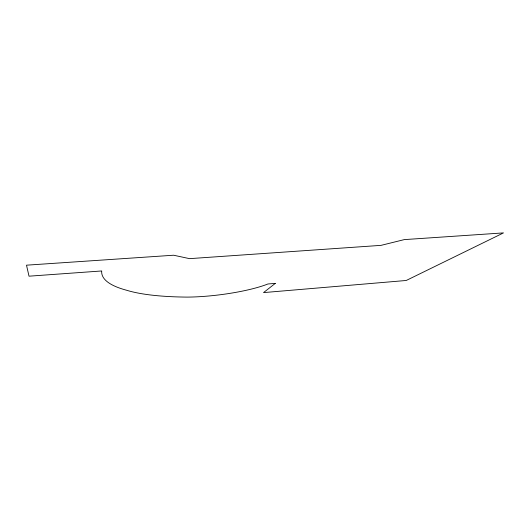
<?xml version="1.0" encoding="UTF-8"?>
<svg xmlns="http://www.w3.org/2000/svg" width="530" height="530" viewBox="0 0 530 530"><rect width="100%" height="100%" fill="white"/><g stroke="black" fill="none" stroke-linecap="round" stroke-linejoin="round"><path stroke-width="0.79" d="M275.289 283.384L263.536 292.6L406.225 280.483L503.5 232.895L404.31 239.606L381.043 245.357L189.528 258.647L173.615 255.221L26.5 265.179L29.017 276.183L101.72 270.962A200.439 44.606 -8.5 0 0 126.657 290.261A176.391 38.365 -8.2 0 0 187.269 297.105A61.646 11.832 -7.1 0 0 267.928 283.981L275.289 283.384"/></g></svg>
